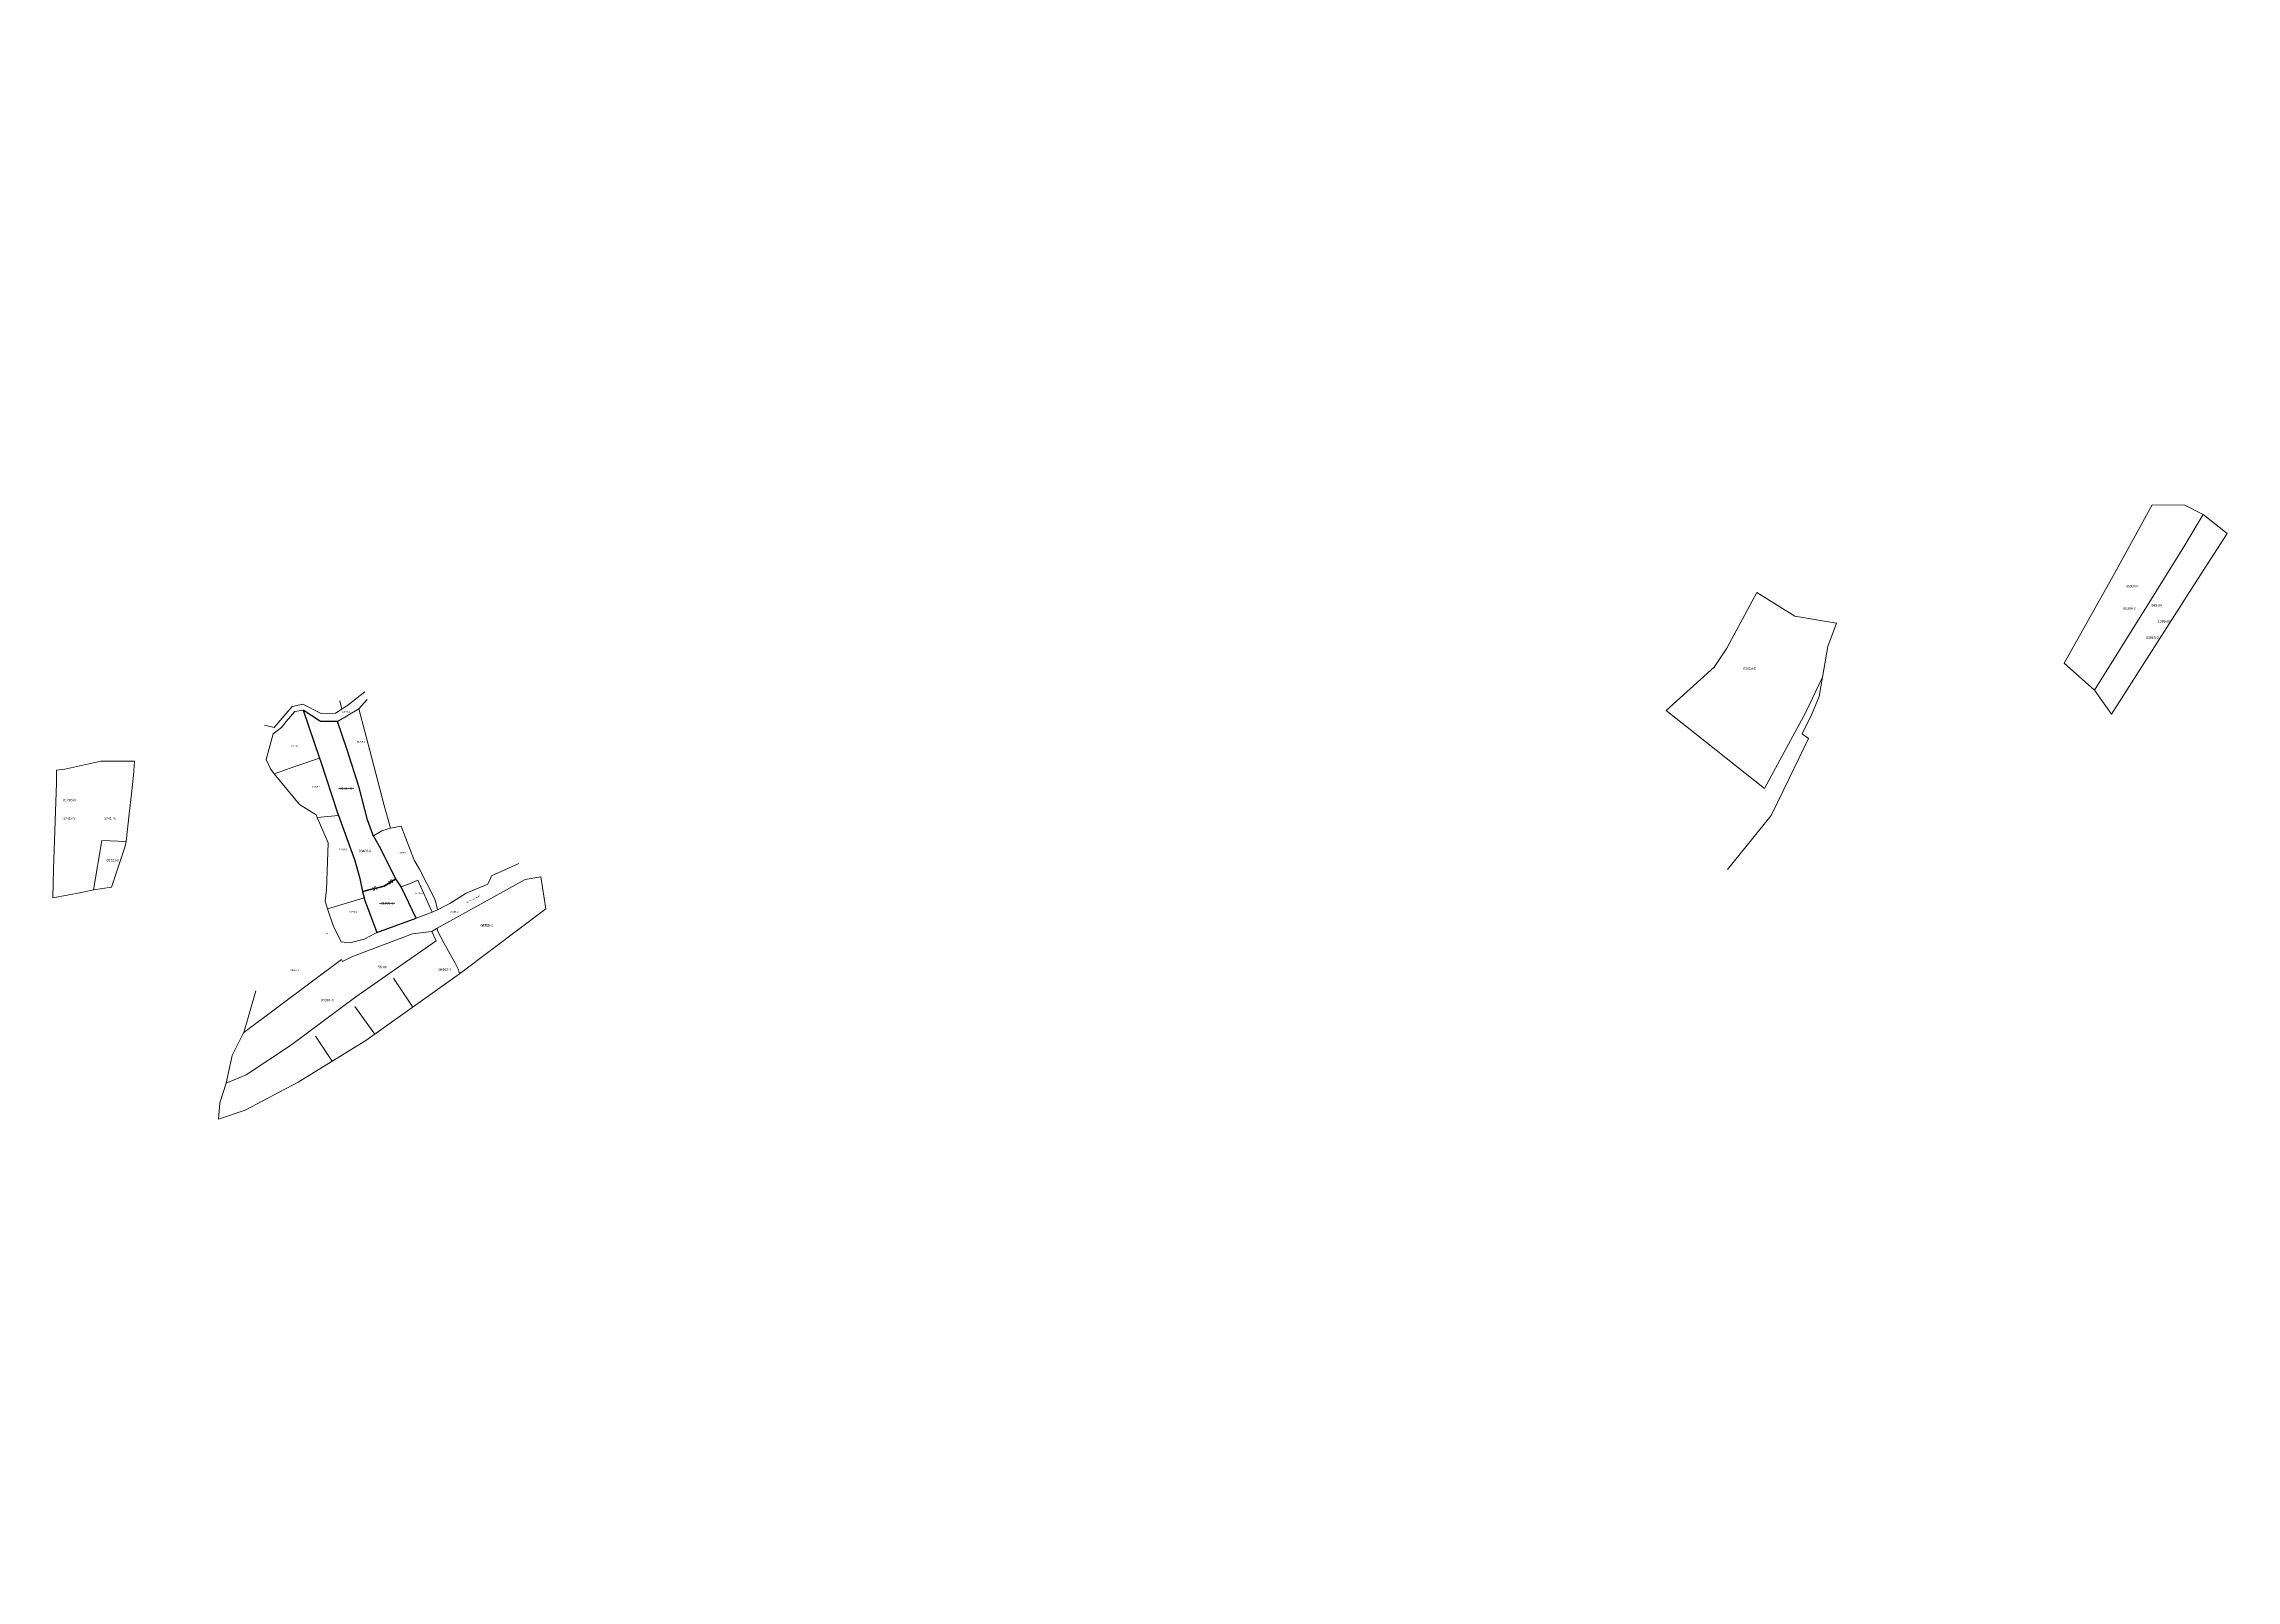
# Paper-space layout 'Layout1' of a CAD drawing. Header units: metres. Extents: x 29 to 262, y 20 to 183.
# The model-space entities are those that its viewports show. They can reach past a viewport. Long polylines and large blocks are cut down to what shows.
import ezdxf

# ---------------------------------------------------------------- set-up
doc = ezdxf.new("R2010")
doc.units = ezdxf.units.M
doc.layers.get('0').update_dxf_attribs({"lineweight": 0})
for name, color, linetype, lineweight in [('mahmuti-oborri', 1, 'Continuous', 0), ('Nr Parceles Baze', 7, 'Continuous', 0), ('Nr-Kojshi', 251, 'Continuous', 0), ('Parc-Kojshi', 251, 'Continuous', 0), ('Parc-Re', 1, 'Continuous', 0), ('Parcela Baze', 7, 'Continuous', 0), ('ParcReNet_12', 4, 'Continuous', 0), ('Pikat Ndarjes garb', 1, 'Continuous', 0), ('sip', 1, 'Continuous', 0)]:
    doc.layers.add(name, color=color, linetype=linetype, lineweight=lineweight)
doc.layers.get('mahmuti-oborri').freeze()
doc.styles.get("Standard").update_dxf_attribs({"font": 'arial.ttf'})

msp = doc.modelspace()

# ---------------------------------------------------------------- linework, layer by layer
at = {"layer": 'Parc-Kojshi'}
for points in [[(7514498.3, 4686643.5), (7514487.8, 4686635.2)], [(7514494.6, 4686633.1), (7514499.6, 4686638.7)], [(7514453.2, 4686634.4), (7514442.1, 4686621.5)], [(7514446.7, 4686621.5), (7514449.6, 4686625.1)], [(7514449.6, 4686625.1), (7514454.9, 4686631.3)], [(7514459.8, 4686635.9), (7514453.2, 4686634.4)], [(7514454.9, 4686631.3), (7514460, 4686632.1)], [(7514471.3, 4686630.1), (7514459.8, 4686635.9)], [(7514480, 4686630.4), (7514471.3, 4686630.1)], [(7514484.1, 4686632.7), (7514480, 4686630.4)], [(7514481.4, 4686625.2), (7514494.6, 4686633.1)], [(7514484.1, 4686632.7), (7514482.8, 4686638)], [(7514487.8, 4686635.2), (7514484.1, 4686632.7)], [(7514502.3, 4686603.3), (7514494.6, 4686633.1)], [(7514442.1, 4686621.5), (7514436.1, 4686622.9)], [(7514437.1, 4686601.7), (7514441.6, 4686617.6)], [(7514441.6, 4686617.6), (7514446.7, 4686621.5)], [(7514439.8, 4686595.8), (7514437.1, 4686601.7)], [(7514442.2, 4686592.8), (7514456.2, 4686597.7)], [(7514456.2, 4686597.7), (7514470.2, 4686602.5)], [(7514470.2, 4686602.5), (7514471, 4686600.1)], [(7514510.1, 4686573.2), (7514502.3, 4686603.3)], [(7514442.2, 4686592.8), (7514439.8, 4686595.8)], [(7514457.9, 4686573.7), (7514442.2, 4686592.8)], [(7514468.1, 4686567.5), (7514457.9, 4686573.7)], [(7514514.1, 4686559.1), (7514510.1, 4686573.2)], [(7514468.8, 4686565.8), (7514468.1, 4686567.5)], [(7514468.8, 4686565.8), (7514481.9, 4686567)], [(7514475.6, 4686550), (7514468.8, 4686565.8)], [(7514508.8, 4686557.6), (7514503.5, 4686554.5)], [(7514514.1, 4686559.1), (7514508.8, 4686557.6)], [(7514520.8, 4686560.3), (7514514.1, 4686559.1)], [(7514528.8, 4686539.3), (7514520.8, 4686560.3)], [(7514474.5, 4686521), (7514475.6, 4686550)], [(7514503.2, 4686555.2), (7514503.2, 4686555.1)], [(7514503.2, 4686555.1), (7514503.5, 4686554.5)], [(7514532.1, 4686533.8), (7514528.8, 4686539.3)], [(7514536.6, 4686525), (7514532.1, 4686533.8)], [(7514576.7, 4686529.7), (7514576.2, 4686528.7)], [(7514580.8, 4686531.5), (7514576.7, 4686529.7)], [(7514593.6, 4686537.2), (7514580.8, 4686531.5)], [(7514473.7, 4686513.9), (7514474.5, 4686521)], [(7514520.7, 4686522.8), (7514526.9, 4686525.2)], [(7514526.9, 4686525.2), (7514531.1, 4686526.9)], [(7514531.1, 4686526.9), (7514540, 4686507.2)], [(7514541.7, 4686514.9), (7514536.6, 4686525)], [(7514550.9, 4686512.5), (7514560.9, 4686518.9)], [(7514574.4, 4686524.5), (7514560.9, 4686518.9)], [(7514576.2, 4686528.7), (7514574.4, 4686524.5)], [(7514475.2, 4686509.2), (7514473.7, 4686513.9)], [(7514497.8, 4686516), (7514475.2, 4686509.2)], [(7514475.2, 4686509.2), (7514478.6, 4686498.9)], [(7514540, 4686507.2), (7514530, 4686503.4)], [(7514543.2, 4686508.7), (7514540, 4686507.2)], [(7514543.2, 4686508.7), (7514541.7, 4686514.9)], [(7514548.4, 4686511.2), (7514543.2, 4686508.7)], [(7514550.9, 4686512.5), (7514548.4, 4686511.2)], [(7514474.9, 4686493.7), (7514474.8, 4686494)], [(7514478.6, 4686498.9), (7514483.5, 4686488.8)], [(7514488.9, 4686488.2), (7514497.9, 4686490.5)], [(7514527.7, 4686493.8), (7514490.6, 4686479.8)], [(7514492.6, 4686454.8), (7514542.4, 4686489.5)], [(7514497.9, 4686490.5), (7514505.7, 4686494.5)], [(7514539.8, 4686495.3), (7514527.7, 4686493.8)], [(7514539.8, 4686495.3), (7514543.1, 4686497.2)], [(7514542.4, 4686489.5), (7514539.8, 4686495.3)], [(7514543.5, 4686495.2), (7514543.1, 4686497.2)], [(7514547.1, 4686488.2), (7514543.5, 4686495.2)], [(7514483.8, 4686477.9), (7514423.3, 4686432.8)], [(7514483.5, 4686488.8), (7514488.9, 4686488.2)], [(7514484.5, 4686476.6), (7514483.8, 4686477.9)], [(7514490.6, 4686479.8), (7514484.5, 4686476.6)], [(7514553.9, 4686476.1), (7514547.1, 4686488.2)], [(7514556.1, 4686471.5), (7514553.9, 4686476.1)], [(7514556.8, 4686469), (7514556.1, 4686471.5)], [(7514558.4, 4686470.2), (7514556.8, 4686469)], [(7514423.3, 4686432.8), (7514430.7, 4686458.5)], [(7514452.2, 4686424.7), (7514492.6, 4686454.8)], [(7514416.2, 4686418.4), (7514423.2, 4686432.4)], [(7514423.2, 4686432.4), (7514423.3, 4686432.8)], [(7514424.8, 4686406.6), (7514452.2, 4686424.7)], [(7514412.5, 4686401.4), (7514416.2, 4686418.4)], [(7514408.5, 4686389.1), (7514412.5, 4686401.4)], [(7514412.5, 4686401.4), (7514424.8, 4686406.6)]]:
    msp.add_lwpolyline(points, dxfattribs=at)
at = {"layer": 'Parc-Re'}
for p, q in [((7514481.9, 4686583.5), (7514491.4, 4686583.6)), ((7514505.7, 4686521.5), (7514502.9, 4686522.2)), ((7514504.6, 4686523.3), (7514503.9, 4686520.4)), ((7514515.6, 4686525.5), (7514512.8, 4686526.2)), ((7514514.6, 4686527.3), (7514513.8, 4686524.4)), ((7514507.3, 4686512.6), (7514516.8, 4686512.7))]:
    msp.add_line(p, q, dxfattribs=at)
at = {"layer": 'Parc-Re', "flags": 128}
msp.add_lwpolyline([(7514520.7, 4686522.8), (7514517.4, 4686527.9), (7514507.4, 4686547.8), (7514503.5, 4686554.5), (7514503.2, 4686555.1), (7514503.2, 4686555.2), (7514499.8, 4686564.3), (7514494.8, 4686584.3), (7514487, 4686608.3), (7514481.4, 4686625.2), (7514470.8, 4686625.2), (7514460, 4686632.1), (7514470.2, 4686602.5), (7514471, 4686600.1), (7514481.1, 4686569.3), (7514481.9, 4686567), (7514492, 4686539.1), (7514495.2, 4686528.1), (7514496.7, 4686520), (7514497.8, 4686516), (7514498.1, 4686515), (7514505.7, 4686494.5), (7514530, 4686503.4)], close=True, dxfattribs=at)
at = {"layer": 'Parcela Baze', "flags": 128}
for points in [[(7515624, 4686733.2), (7515635.9, 4686753.3), (7515624.7, 4686759.1), (7515604.5, 4686759.3), (7515581, 4686716.8), (7515549.9, 4686661.3), (7515568.7, 4686644.5), (7515607.1, 4686706)], [(7515650.8, 4686741.5), (7515635.9, 4686753.3), (7515624, 4686733.2), (7515607.1, 4686706), (7515568.7, 4686644.5), (7515579.2, 4686629.6), (7515590.1, 4686646.8), (7515630.7, 4686710.1)], [(7515403.6, 4686671.5), (7515409.1, 4686686.1), (7515383.2, 4686690.3), (7515359.8, 4686704.9), (7515341.2, 4686670.5), (7515333.3, 4686658.8), (7515303.7, 4686631.9), (7515364.5, 4686583.6), (7515390.1, 4686631), (7515400.4, 4686652.6)], [(7514352.4, 4686568.1), (7514353.8, 4686580.3), (7514355.1, 4686592), (7514355.7, 4686600.7), (7514334.8, 4686600.6), (7514312.6, 4686595.7), (7514307.5, 4686595.1), (7514307.4, 4686587.2), (7514306.6, 4686563.5), (7514305.6, 4686533.7), (7514305.1, 4686516), (7514322.8, 4686519.4), (7514330.4, 4686520.9), (7514335.4, 4686551.5), (7514350.5, 4686551)], [(7514349.9, 4686548), (7514350.5, 4686551), (7514335.4, 4686551.5), (7514330.4, 4686520.9), (7514341.5, 4686522.6)], [(7514556.8, 4686469), (7514556.1, 4686471.5), (7514553.9, 4686476.1), (7514547.1, 4686488.2), (7514543.5, 4686495.2), (7514543.1, 4686497.2), (7514539.8, 4686495.3), (7514542.4, 4686489.5), (7514492.6, 4686454.8), (7514452.2, 4686424.7), (7514424.8, 4686406.6), (7514412.5, 4686401.4), (7514408.5, 4686389.1), (7514407.6, 4686379), (7514424.1, 4686384.6), (7514456.9, 4686402), (7514498.9, 4686427.7)]]:
    msp.add_lwpolyline(points, close=True, dxfattribs=at)
at = {"layer": 'Parcela Baze'}
for points in [[(7515581, 4686716.8), (7515604.5, 4686759.3)], [(7515604.5, 4686759.3), (7515624.7, 4686759.1)], [(7515624, 4686733.2), (7515635.9, 4686753.3)], [(7515624.7, 4686759.1), (7515635.9, 4686753.3)], [(7515635.9, 4686753.3), (7515650.8, 4686741.5)], [(7515607.1, 4686706), (7515624, 4686733.2)], [(7515630.7, 4686710.1), (7515650.8, 4686741.5)], [(7515549.9, 4686661.3), (7515581, 4686716.8)], [(7515590.1, 4686646.8), (7515630.7, 4686710.1)], [(7515568.7, 4686644.5), (7515607.1, 4686706)], [(7515549.9, 4686661.3), (7515568.7, 4686644.5)], [(7515568.7, 4686644.5), (7515579.2, 4686629.6)], [(7515579.2, 4686629.6), (7515590.1, 4686646.8)], [(7514312.6, 4686595.7), (7514334.8, 4686600.6)], [(7514334.8, 4686600.6), (7514355.7, 4686600.7)], [(7514355.7, 4686600.7), (7514355.1, 4686592)], [(7514306.6, 4686563.5), (7514307.4, 4686587.2)], [(7514307.4, 4686587.2), (7514307.5, 4686595.1)], [(7514307.5, 4686595.1), (7514312.6, 4686595.7)], [(7514355.1, 4686592), (7514353.8, 4686580.3)], [(7514353.8, 4686580.3), (7514352.4, 4686568.1)], [(7514305.6, 4686533.7), (7514306.6, 4686563.5)], [(7514352.4, 4686568.1), (7514350.5, 4686551)], [(7514335.4, 4686551.5), (7514330.4, 4686520.9)], [(7514335.4, 4686551.5), (7514330.4, 4686520.9)], [(7514350.5, 4686551), (7514335.4, 4686551.5)], [(7514350.5, 4686551), (7514335.4, 4686551.5)], [(7514349.9, 4686548), (7514341.5, 4686522.6)], [(7514350.5, 4686551), (7514349.9, 4686548)], [(7514305.1, 4686516), (7514305.6, 4686533.7)], [(7514322.8, 4686519.4), (7514305.1, 4686516)], [(7514330.4, 4686520.9), (7514322.8, 4686519.4)], [(7514341.5, 4686522.6), (7514330.4, 4686520.9)], [(7514543.1, 4686497.2), (7514597.5, 4686527.3)], [(7514597.5, 4686527.3), (7514607.2, 4686529)], [(7514607.2, 4686529), (7514610.2, 4686509.2)], [(7514610.2, 4686509.2), (7514558.4, 4686470.2)], [(7514492.6, 4686454.8), (7514542.4, 4686489.5)], [(7514539.8, 4686495.3), (7514527.7, 4686493.8)], [(7514539.8, 4686495.3), (7514543.1, 4686497.2)], [(7514542.4, 4686489.5), (7514539.8, 4686495.3)], [(7514543.5, 4686495.2), (7514543.1, 4686497.2)], [(7514547.1, 4686488.2), (7514543.5, 4686495.2)], [(7514553.9, 4686476.1), (7514547.1, 4686488.2)], [(7514556.1, 4686471.5), (7514553.9, 4686476.1)], [(7514498.9, 4686427.7), (7514556.8, 4686469)], [(7514556.8, 4686469), (7514556.1, 4686471.5)], [(7514558.4, 4686470.2), (7514556.8, 4686469)], [(7514452.2, 4686424.7), (7514492.6, 4686454.8)], [(7514424.8, 4686406.6), (7514452.2, 4686424.7)], [(7514456.9, 4686402), (7514498.9, 4686427.7)], [(7514408.5, 4686389.1), (7514412.5, 4686401.4)], [(7514412.5, 4686401.4), (7514424.8, 4686406.6)], [(7514424.1, 4686384.6), (7514456.9, 4686402)], [(7514407.6, 4686379), (7514408.5, 4686389.1)], [(7514407.6, 4686379), (7514424.1, 4686384.6)]]:
    msp.add_lwpolyline(points, dxfattribs=at)
at = {"layer": 'Parcela Baze', "flags": 128}
for points in [[(7515400.4, 4686652.6), (7515398.4, 4686640.6)], [(7515398.4, 4686640.6), (7515393.7, 4686629.8)], [(7515393.7, 4686629.8), (7515387.7, 4686617.5)], [(7515391.7, 4686614.7), (7515379.7, 4686589.9)], [(7515387.7, 4686617.5), (7515391.7, 4686614.7)], [(7515379.7, 4686589.9), (7515368.6, 4686567)], [(7515368.6, 4686567), (7515341.5, 4686533.5)]]:
    msp.add_lwpolyline(points, dxfattribs=at)
at = {"layer": 'Parcela Baze', "lineweight": -3, "flags": 128}
for points in [[(7514487, 4686608.3), (7514481.4, 4686625.2), (7514470.8, 4686625.2), (7514460, 4686632.1), (7514470.2, 4686602.5), (7514471, 4686600.1), (7514481.1, 4686569.3), (7514481.9, 4686567), (7514492, 4686539.1), (7514495.2, 4686528.1), (7514496.7, 4686520), (7514510.2, 4686523.3), (7514517.4, 4686527.9), (7514507.4, 4686547.8), (7514503.5, 4686554.5), (7514503.2, 4686555.1), (7514503.2, 4686555.2), (7514499.8, 4686564.3), (7514494.8, 4686584.3)], [(7514520.7, 4686522.8), (7514517.4, 4686527.9), (7514510.2, 4686523.3), (7514496.7, 4686520), (7514497.8, 4686516), (7514498.1, 4686515), (7514505.7, 4686494.5), (7514530, 4686503.4)]]:
    msp.add_lwpolyline(points, close=True, dxfattribs=at)
at = {"layer": 'ParcReNet_12', "flags": 128}
for points in [[(7515568.7, 4686644.5), (7515579.2, 4686629.6), (7515590.1, 4686646.8), (7515630.7, 4686710.1), (7515650.8, 4686741.5), (7515635.9, 4686753.3), (7515624.7, 4686759.1), (7515604.5, 4686759.3), (7515581, 4686716.8), (7515549.9, 4686661.3)], [(7514494.8, 4686584.3), (7514487, 4686608.3), (7514481.4, 4686625.2), (7514470.8, 4686625.2), (7514460, 4686632.1), (7514470.2, 4686602.5), (7514471, 4686600.1), (7514481.1, 4686569.3), (7514481.9, 4686567), (7514492, 4686539.1), (7514495.2, 4686528.1), (7514496.7, 4686520), (7514497.8, 4686516), (7514498.1, 4686515), (7514505.7, 4686494.5), (7514530, 4686503.4), (7514520.7, 4686522.8), (7514517.4, 4686527.9), (7514507.4, 4686547.8), (7514503.5, 4686554.5), (7514503.2, 4686555.1), (7514503.2, 4686555.2), (7514499.8, 4686564.3)], [(7514350.5, 4686551), (7514352.4, 4686568.1), (7514353.8, 4686580.3), (7514355.1, 4686592), (7514355.7, 4686600.7), (7514334.8, 4686600.6), (7514312.6, 4686595.7), (7514307.5, 4686595.1), (7514307.4, 4686587.2), (7514306.6, 4686563.5), (7514305.6, 4686533.7), (7514305.1, 4686516), (7514322.8, 4686519.4), (7514330.4, 4686520.9), (7514341.5, 4686522.6), (7514349.9, 4686548)]]:
    msp.add_lwpolyline(points, close=True, dxfattribs=at)
at = {"layer": 'Pikat Ndarjes garb', "flags": 128}
for points in [[(7514527.9, 4686448.4), (7514515.9, 4686466.4)], [(7514504.4, 4686431.6), (7514492.1, 4686448.8)], [(7514478.1, 4686414.9), (7514467.6, 4686430.5)]]:
    msp.add_lwpolyline(points, dxfattribs=at)

# ---------------------------------------------------------------- texts
msp.add_text('Rr. "Jashar Topalli"', height=0.8, rotation=28.7517).set_placement((7514561.5, 4686512.7))
at = {"layer": 'Nr Parceles Baze'}
for s, p in [('00984-0', (7515586.5, 4686694.4)), ('00983-0', (7515600.7, 4686676.3)), ('01024-0', (7515351.3, 4686657.2)), ('01707-0', (7514482.6, 4686583)), ('01720-0', (7514311.5, 4686575.7)), ('01721-0', (7514338.4, 4686538.5)), ('01706-0', (7514508.2, 4686512)), ('01703-2', (7514569.9, 4686498.4)), ('01703-1', (7514543.9, 4686470.9)), ('03361-3', (7514471.2, 4686451.9))]:
    msp.add_text(s, height=1.5, dxfattribs=at).set_placement(p)
at = {"layer": 'Nr-Kojshi'}
for s, p in [('03229-0', (7514484.1, 4686630.4)), ('01700-0', (7514493.3, 4686612.1)), ('01709-1', (7514452.7, 4686609.5)), ('01709-2', (7514465.4, 4686584.2)), ('01709-3', (7514482.1, 4686545.4)), ('01699-0', (7514518.6, 4686543.5)), ('01701-0', (7514529.3, 4686518.5)), ('01708-0', (7514488.6, 4686506.8)), ('01691-0', (7514551, 4686506.9)), ('01703-2', (7514569.9, 4686498.4)), ('03361-2', (7514452.3, 4686470.8)), ('01703-1', (7514543.9, 4686470.9))]:
    msp.add_text(s, height=1, dxfattribs=at).set_placement(p)
at = {"layer": 'ParcReNet_12', "color": 1}
msp.add_text('03400-0', height=1.5, dxfattribs=at).set_placement((7514494.5, 4686544.3))
at = {"layer": 'sip'}
for s, p in [('3590 m²', (7515588.2, 4686708.2)), ('689 m²', (7515604, 4686696.3)), ('1389 m²', (7515608, 4686686.4)), ('1741 m²', (7514311.5, 4686564.4)), ('1741 m²', (7514336.9, 4686564.4)), ('56 m²', (7514506.4, 4686472.5))]:
    msp.add_text(s, height=1.5, dxfattribs=at).set_placement(p)

psp = doc.layouts.get("Layout1")

# ---------------------------------------------------------------- viewports
at = {"layer": 'mahmuti-oborri', "view_target_point": (370776.43, 310629.57)}
psp.add_viewport(center=(145.33, 101.83), size=(232.53, 162.9325), view_center_point=(7144201.55, 4375939.57), view_height=950.7209, dxfattribs=at)

doc.saveas('drawing.dxf')
